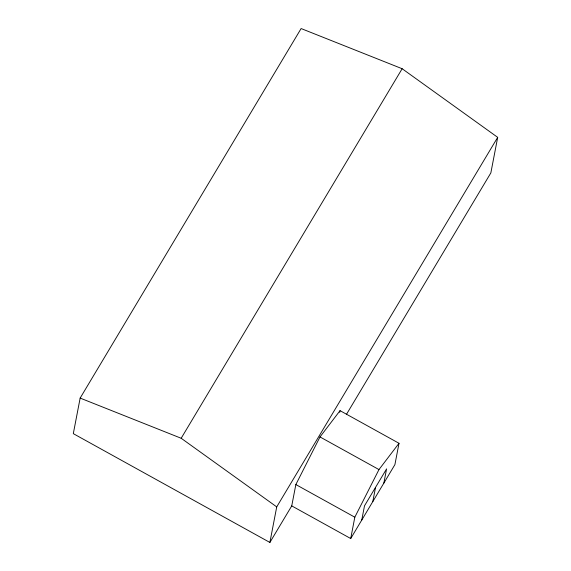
<?xml version="1.0" encoding="UTF-8"?>
<svg xmlns="http://www.w3.org/2000/svg" width="571" height="571" viewBox="0 0 571 571"><rect width="100%" height="100%" fill="white"/><g stroke="black" fill="none" stroke-linecap="round" stroke-linejoin="round"><path stroke-width="0.86" d="M346.44 414.41L490.846 172.913L497.691 137.354L402.148 68.727L301.117 28.55L80.154 398.087L73.309 433.646L269.883 542.45L291.738 505.899L295.849 484.558L320.003 436.936L340.045 410.649L399.015 443.289L394.904 464.63L350.715 538.539L291.738 505.899M269.883 542.45L276.728 506.891L497.691 137.354M339.709 412.355L340.045 410.649M350.715 538.539L354.819 517.198L378.973 469.576L399.015 443.289M361.757 520.06L364.498 505.835L386.596 468.884L383.855 483.102M372.806 501.581L375.547 487.356M80.154 398.087L181.178 438.264L402.148 68.727M320.003 436.936L378.973 469.576M295.849 484.558L354.819 517.198M181.178 438.264L276.728 506.891"/></g></svg>
